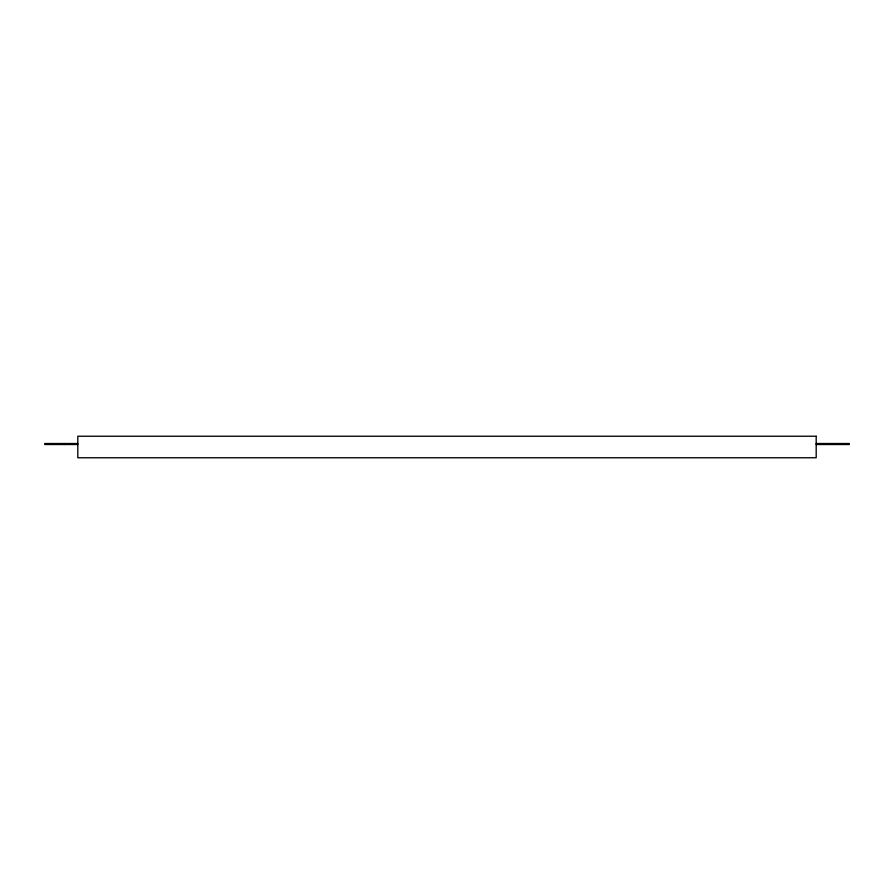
<?xml version="1.0" encoding="UTF-8"?>
<svg xmlns="http://www.w3.org/2000/svg" width="894" height="894" viewBox="0 0 894 894"><rect width="100%" height="100%" fill="white"/><g stroke="black" fill="none" stroke-linecap="round" stroke-linejoin="round"><path stroke-width="1.34" d="M77.812 443.525L44.7 443.525L44.7 444.519L77.812 444.519M816.188 443.525L849.3 443.525L849.3 444.519L816.188 444.519M64.569 443.525L64.569 444.519M51.327 443.525L51.327 444.519M816.188 436.238L77.812 436.238L77.812 457.762L816.188 457.762L816.188 436.238"/></g></svg>
